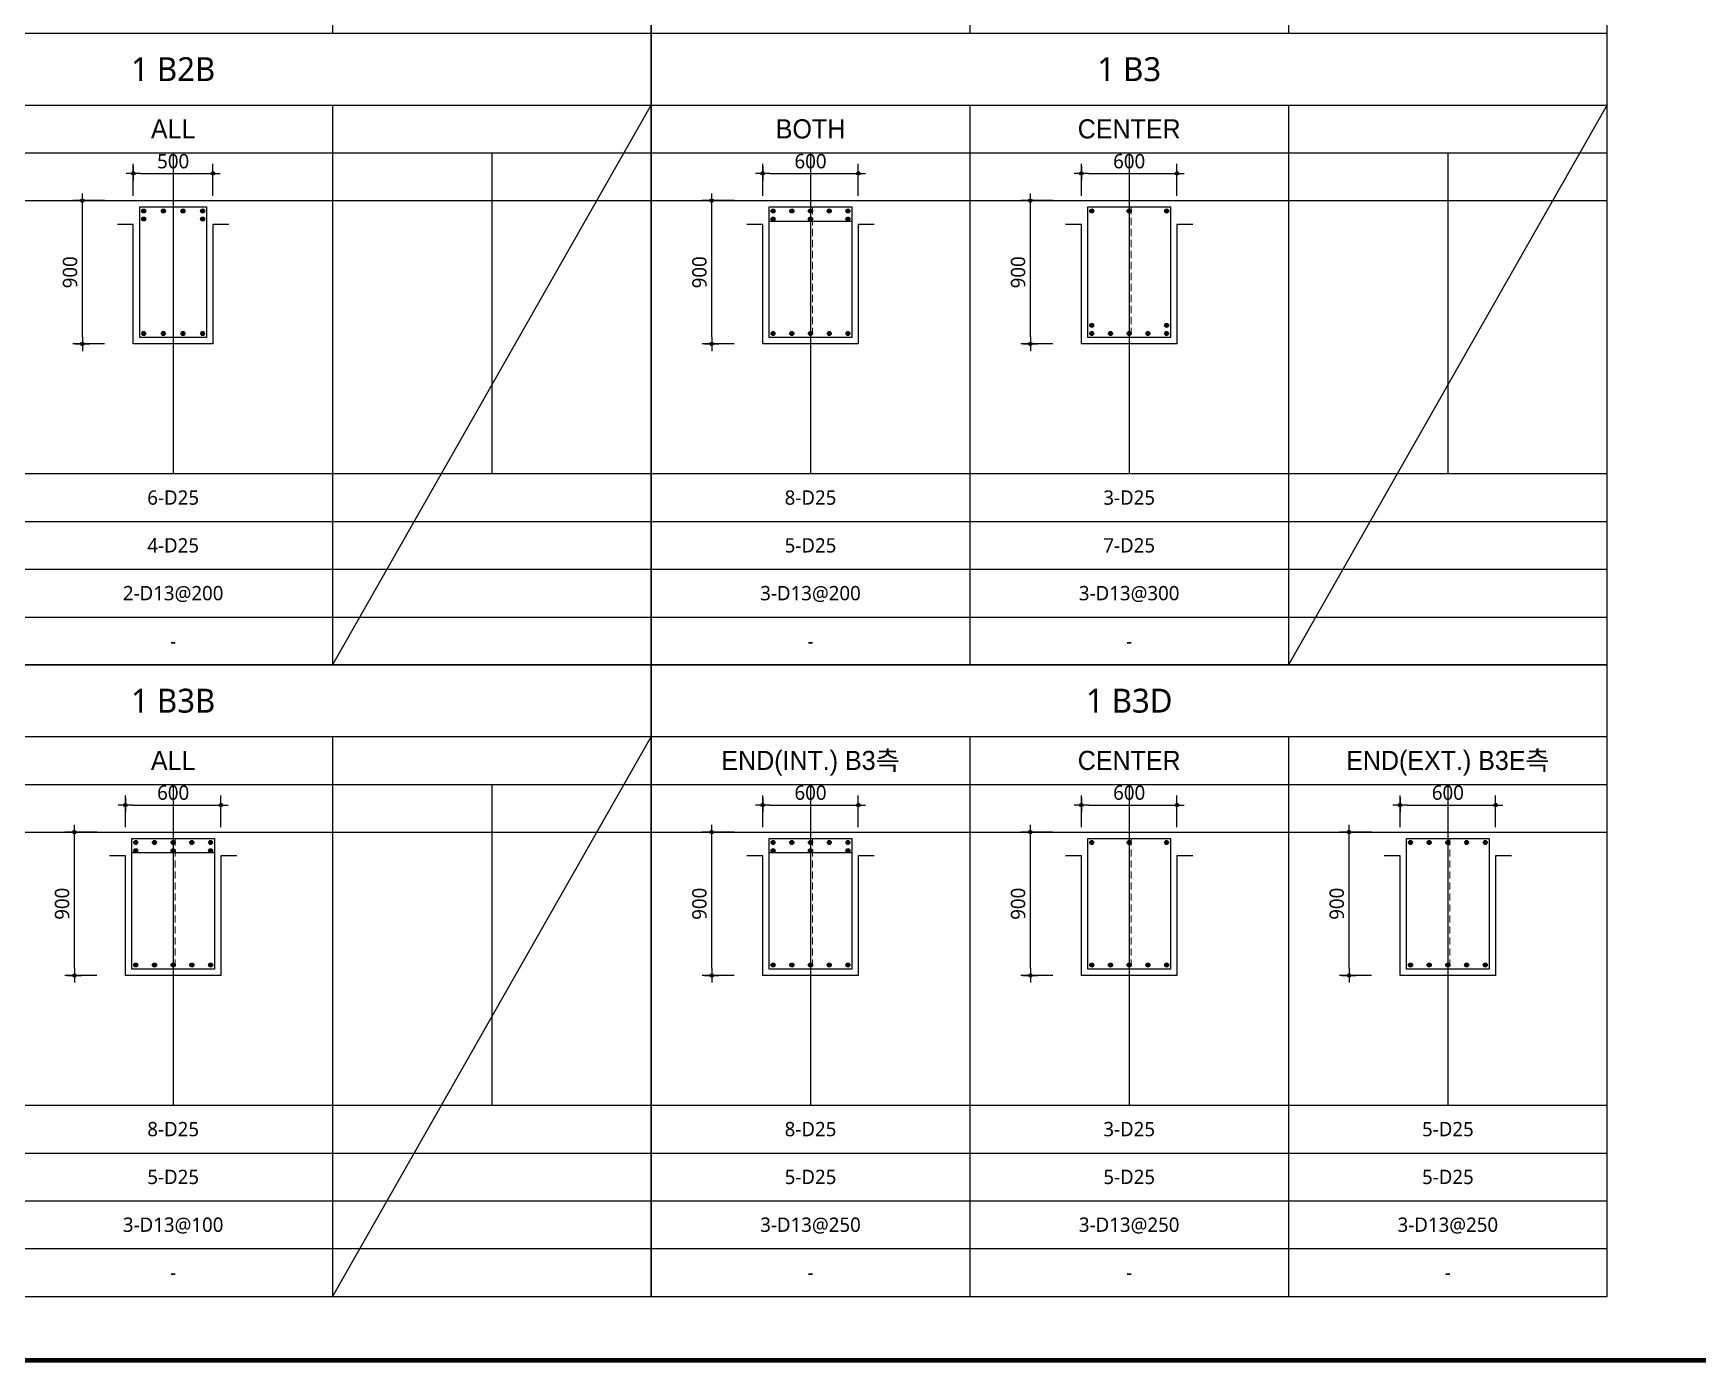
# Model space of a CAD drawing. Header units: millimetres. Extents: x 0 to 252030, y -124740 to 196020.
# Drawn here: x 37075 to 47521, y 107265 to 115610 of the extents above; entities that cross this region are included whole.
import ezdxf
from ezdxf.enums import TextEntityAlignment as Align

# ---------------------------------------------------------------- set-up
doc = ezdxf.new("R2010")
doc.units = ezdxf.units.MM
doc.header["$LTSCALE"] = 30
doc.linetypes.add('HID', pattern=[2.3, 1.5, -0.8])
doc.layers.get('DEFPOINTS').update_dxf_attribs({"color": 142})
for name, color, linetype in [('0-SEC1', 3, 'Continuous'), ('CON', 2, 'Continuous'), ('DIM', 7, 'Continuous'), ('ETC', 7, 'Continuous'), ('S-철근', 3, 'Continuous'), ('SHEET', 7, 'Continuous'), ('TXT', 3, 'Continuous'), ('XR-FORM_(도룡동)$0$Sheet', 7, 'Continuous')]:
    doc.layers.add(name, color=color, linetype=linetype)
doc.layers.add('TieBar', color=7, linetype='HID', lineweight=0)
doc.styles.get("Standard").update_dxf_attribs({"font": 'malgun.ttf'})
doc.styles.add('돋움', font='Dotum.ttf')
doc.styles.add('맑은 고딕', font='malgun.ttf')
doc.dimstyles.new('30NDIM', dxfattribs={"dimscale": 50, "dimtxt": 3, "dimasz": 1.5, "dimexe": 2, "dimexo": 6, "dimgap": 1, "dimtad": 1, "dimdec": 0, "dimrnd": 0.25, "dimzin": 0, "dimdsep": 46, "dimtxsty": 'Standard', "dimblk": 'Z_DOT', "dimcen": 5, "dimclrd": 256, "dimclre": 256, "dimclrt": 3, "dimadec": 0, "dimazin": 0, "dimtm": 1e-09, "dimtfac": 1, "dimtdec": 0, "dimtix": 1, "dimtmove": 2, "dimatfit": 1, "dimldrblk": 'Z_DOT', "dimfxl": 1, "dimtolj": 1, "dimtzin": 0, "dimarcsym": 0})

# ---------------------------------------------------------------- blocks, each defined once
blk = doc.blocks.new('XR-FORM_(도룡동)$0$S')
at = {"layer": 'XR-FORM_(도룡동)$0$Sheet', "const_width": 100}
blk.add_lwpolyline([(1850, 57950), (82250, 57950), (82250, 1200), (1850, 1200)], close=True, dxfattribs=at)
blk = doc.blocks.new('XR-FORM_(도룡동)', base_point=(101.33, -56114.51))
at = {"xscale": 0.005, "yscale": 0.005, "zscale": 0.005}
blk.add_blockref('XR-FORM_(도룡동)$0$S', (-0.25, 0), dxfattribs=at)
blk = doc.blocks.new('4등분')
at = {"layer": 'DEFPOINTS'}
for p, q in [((1000, 3214), (1000, 1200)), ((3000, 3214), (3000, 1200)), ((5000, 3214), (5000, 1200)), ((0, 2914), (6000, 2914))]:
    blk.add_line(p, q, dxfattribs=at)
at = {"layer": 'SHEET'}
blk.add_line((0, 3514), (6000, 3514), dxfattribs=at)
at = {"layer": 'SHEET', "color": 6}
for p, q in [((2000, 3514), (2000, 0)), ((4000, 3514), (4000, 0)), ((0, 3214), (6000, 3214)), ((0, 1200), (6000, 1200)), ((0, 900), (6000, 900)), ((0, 600), (6000, 600)), ((0, 300), (6000, 300))]:
    blk.add_line(p, q, dxfattribs=at)
at = {"layer": 'SHEET'}
blk.add_lwpolyline([(6000, 3964), (0, 3964), (0, 0), (6000, 0)], close=True, dxfattribs=at)
blk = doc.blocks.new('Z_DOT')
at = {"layer": 'DIM', "color": 0}
for p, q in [((-1, 0), (1, 0)), ((0, -1), (0, 1))]:
    blk.add_line(p, q, dxfattribs=at)
for radius in [0.25, 0.125]:
    blk.add_circle((0, 0), radius, dxfattribs=at)
blk = doc.blocks.new('*D469')
at = {"layer": 'DEFPOINTS', "color": 0, "transparency": 16777216}
for p in [(38203, 114731), (37703, 114410), (38203, 114410)]:
    blk.add_point(p, dxfattribs=at)
at = {"layer": 'DIM', "lineweight": -2, "transparency": 16777216}
for p, q in [((37703, 114590), (37703, 114791)), ((37748, 114731), (38158, 114731)), ((38203, 114590), (38203, 114791))]:
    blk.add_line(p, q, dxfattribs=at)
at = {"layer": 'DIM', "lineweight": -2, "transparency": 16777216, "xscale": 45, "yscale": 45, "zscale": 45, "rotation": 180}
blk.add_blockref('Z_DOT', (37703, 114731), dxfattribs=at)
at = {"layer": 'DIM', "lineweight": -2, "transparency": 16777216, "xscale": 45, "yscale": 45, "zscale": 45}
blk.add_blockref('Z_DOT', (38203, 114731), dxfattribs=at)
at = {"layer": 'DIM', "color": 3, "transparency": 16777216, "insert": (37953, 114807), "char_height": 90, "attachment_point": 5}
blk.add_mtext('\\A1;500', dxfattribs=at)
blk = doc.blocks.new('*D470')
at = {"layer": 'DEFPOINTS', "color": 0, "transparency": 16777216}
for p in [(37383, 114560), (37703, 114560), (37703, 113660)]:
    blk.add_point(p, dxfattribs=at)
at = {"layer": 'DIM', "lineweight": -2, "transparency": 16777216}
for p, q in [((37523, 114560), (37323, 114560)), ((37383, 113705), (37383, 114515)), ((37523, 113660), (37323, 113660))]:
    blk.add_line(p, q, dxfattribs=at)
at = {"layer": 'DIM', "lineweight": -2, "transparency": 16777216, "xscale": 45, "yscale": 45, "zscale": 45}
for p, rotation in [((37383, 114560), 90), ((37383, 113660), 270)]:
    blk.add_blockref('Z_DOT', p, dxfattribs=dict(at, rotation=rotation))
at = {"layer": 'DIM', "color": 3, "transparency": 16777216, "insert": (37306, 114110), "char_height": 90, "attachment_point": 5, "rotation": 90}
blk.add_mtext('\\A1;900', dxfattribs=at)
blk = doc.blocks.new('*D471')
at = {"layer": 'DEFPOINTS', "color": 0, "transparency": 16777216}
for p in [(42253, 114731), (41653, 114410), (42253, 114410)]:
    blk.add_point(p, dxfattribs=at)
at = {"layer": 'DIM', "lineweight": -2, "transparency": 16777216}
for p, q in [((41653, 114590), (41653, 114791)), ((41698, 114731), (42208, 114731)), ((42253, 114590), (42253, 114791))]:
    blk.add_line(p, q, dxfattribs=at)
at = {"layer": 'DIM', "lineweight": -2, "transparency": 16777216, "xscale": 45, "yscale": 45, "zscale": 45, "rotation": 180}
blk.add_blockref('Z_DOT', (41653, 114731), dxfattribs=at)
at = {"layer": 'DIM', "lineweight": -2, "transparency": 16777216, "xscale": 45, "yscale": 45, "zscale": 45}
blk.add_blockref('Z_DOT', (42253, 114731), dxfattribs=at)
at = {"layer": 'DIM', "color": 3, "transparency": 16777216, "insert": (41953, 114807), "char_height": 90, "attachment_point": 5}
blk.add_mtext('\\A1;600', dxfattribs=at)
blk = doc.blocks.new('*D472')
at = {"layer": 'DEFPOINTS', "color": 0, "transparency": 16777216}
for p in [(41333, 114560), (41653, 114560), (41653, 113660)]:
    blk.add_point(p, dxfattribs=at)
at = {"layer": 'DIM', "lineweight": -2, "transparency": 16777216}
for p, q in [((41473, 114560), (41273, 114560)), ((41333, 113705), (41333, 114515)), ((41473, 113660), (41273, 113660))]:
    blk.add_line(p, q, dxfattribs=at)
at = {"layer": 'DIM', "lineweight": -2, "transparency": 16777216, "xscale": 45, "yscale": 45, "zscale": 45}
for p, rotation in [((41333, 114560), 90), ((41333, 113660), 270)]:
    blk.add_blockref('Z_DOT', p, dxfattribs=dict(at, rotation=rotation))
at = {"layer": 'DIM', "color": 3, "transparency": 16777216, "insert": (41256, 114110), "char_height": 90, "attachment_point": 5, "rotation": 90}
blk.add_mtext('\\A1;900', dxfattribs=at)
blk = doc.blocks.new('*D473')
at = {"layer": 'DEFPOINTS', "color": 0, "transparency": 16777216}
for p in [(44253, 114731), (43653, 114410), (44253, 114410)]:
    blk.add_point(p, dxfattribs=at)
at = {"layer": 'DIM', "lineweight": -2, "transparency": 16777216}
for p, q in [((43653, 114590), (43653, 114791)), ((43698, 114731), (44208, 114731)), ((44253, 114590), (44253, 114791))]:
    blk.add_line(p, q, dxfattribs=at)
at = {"layer": 'DIM', "lineweight": -2, "transparency": 16777216, "xscale": 45, "yscale": 45, "zscale": 45, "rotation": 180}
blk.add_blockref('Z_DOT', (43653, 114731), dxfattribs=at)
at = {"layer": 'DIM', "lineweight": -2, "transparency": 16777216, "xscale": 45, "yscale": 45, "zscale": 45}
blk.add_blockref('Z_DOT', (44253, 114731), dxfattribs=at)
at = {"layer": 'DIM', "color": 3, "transparency": 16777216, "insert": (43953, 114807), "char_height": 90, "attachment_point": 5}
blk.add_mtext('\\A1;600', dxfattribs=at)
blk = doc.blocks.new('*D474')
at = {"layer": 'DEFPOINTS', "color": 0, "transparency": 16777216}
for p in [(43333, 114560), (43653, 114560), (43653, 113660)]:
    blk.add_point(p, dxfattribs=at)
at = {"layer": 'DIM', "lineweight": -2, "transparency": 16777216}
for p, q in [((43473, 114560), (43273, 114560)), ((43333, 113705), (43333, 114515)), ((43473, 113660), (43273, 113660))]:
    blk.add_line(p, q, dxfattribs=at)
at = {"layer": 'DIM', "lineweight": -2, "transparency": 16777216, "xscale": 45, "yscale": 45, "zscale": 45}
for p, rotation in [((43333, 114560), 90), ((43333, 113660), 270)]:
    blk.add_blockref('Z_DOT', p, dxfattribs=dict(at, rotation=rotation))
at = {"layer": 'DIM', "color": 3, "transparency": 16777216, "insert": (43256, 114110), "char_height": 90, "attachment_point": 5, "rotation": 90}
blk.add_mtext('\\A1;900', dxfattribs=at)
blk = doc.blocks.new('*D481')
at = {"layer": 'DEFPOINTS', "color": 0, "transparency": 16777216}
for p in [(38253, 110766), (37653, 110446), (38253, 110446)]:
    blk.add_point(p, dxfattribs=at)
at = {"layer": 'DIM', "lineweight": -2, "transparency": 16777216}
for p, q in [((37653, 110626), (37653, 110826)), ((37698, 110766), (38208, 110766)), ((38253, 110626), (38253, 110826))]:
    blk.add_line(p, q, dxfattribs=at)
at = {"layer": 'DIM', "lineweight": -2, "transparency": 16777216, "xscale": 45, "yscale": 45, "zscale": 45, "rotation": 180}
blk.add_blockref('Z_DOT', (37653, 110766), dxfattribs=at)
at = {"layer": 'DIM', "lineweight": -2, "transparency": 16777216, "xscale": 45, "yscale": 45, "zscale": 45}
blk.add_blockref('Z_DOT', (38253, 110766), dxfattribs=at)
at = {"layer": 'DIM', "color": 3, "transparency": 16777216, "insert": (37953, 110843), "char_height": 90, "attachment_point": 5}
blk.add_mtext('\\A1;600', dxfattribs=at)
blk = doc.blocks.new('*D482')
at = {"layer": 'DEFPOINTS', "color": 0, "transparency": 16777216}
for p in [(37333, 110596), (37653, 110596), (37653, 109696)]:
    blk.add_point(p, dxfattribs=at)
at = {"layer": 'DIM', "lineweight": -2, "transparency": 16777216}
for p, q in [((37473, 110596), (37273, 110596)), ((37333, 109741), (37333, 110551)), ((37473, 109696), (37273, 109696))]:
    blk.add_line(p, q, dxfattribs=at)
at = {"layer": 'DIM', "lineweight": -2, "transparency": 16777216, "xscale": 45, "yscale": 45, "zscale": 45}
for p, rotation in [((37333, 110596), 90), ((37333, 109696), 270)]:
    blk.add_blockref('Z_DOT', p, dxfattribs=dict(at, rotation=rotation))
at = {"layer": 'DIM', "color": 3, "transparency": 16777216, "insert": (37256, 110146), "char_height": 90, "attachment_point": 5, "rotation": 90}
blk.add_mtext('\\A1;900', dxfattribs=at)
blk = doc.blocks.new('*D483')
at = {"layer": 'DEFPOINTS', "color": 0, "transparency": 16777216}
for p in [(42253, 110766), (41653, 110446), (42253, 110446)]:
    blk.add_point(p, dxfattribs=at)
at = {"layer": 'DIM', "lineweight": -2, "transparency": 16777216}
for p, q in [((41653, 110626), (41653, 110826)), ((41698, 110766), (42208, 110766)), ((42253, 110626), (42253, 110826))]:
    blk.add_line(p, q, dxfattribs=at)
at = {"layer": 'DIM', "lineweight": -2, "transparency": 16777216, "xscale": 45, "yscale": 45, "zscale": 45, "rotation": 180}
blk.add_blockref('Z_DOT', (41653, 110766), dxfattribs=at)
at = {"layer": 'DIM', "lineweight": -2, "transparency": 16777216, "xscale": 45, "yscale": 45, "zscale": 45}
blk.add_blockref('Z_DOT', (42253, 110766), dxfattribs=at)
at = {"layer": 'DIM', "color": 3, "transparency": 16777216, "insert": (41953, 110843), "char_height": 90, "attachment_point": 5}
blk.add_mtext('\\A1;600', dxfattribs=at)
blk = doc.blocks.new('*D484')
at = {"layer": 'DEFPOINTS', "color": 0, "transparency": 16777216}
for p in [(41333, 110596), (41653, 110596), (41653, 109696)]:
    blk.add_point(p, dxfattribs=at)
at = {"layer": 'DIM', "lineweight": -2, "transparency": 16777216}
for p, q in [((41473, 110596), (41273, 110596)), ((41333, 109741), (41333, 110551)), ((41473, 109696), (41273, 109696))]:
    blk.add_line(p, q, dxfattribs=at)
at = {"layer": 'DIM', "lineweight": -2, "transparency": 16777216, "xscale": 45, "yscale": 45, "zscale": 45}
for p, rotation in [((41333, 110596), 90), ((41333, 109696), 270)]:
    blk.add_blockref('Z_DOT', p, dxfattribs=dict(at, rotation=rotation))
at = {"layer": 'DIM', "color": 3, "transparency": 16777216, "insert": (41256, 110146), "char_height": 90, "attachment_point": 5, "rotation": 90}
blk.add_mtext('\\A1;900', dxfattribs=at)
blk = doc.blocks.new('*D485')
at = {"layer": 'DEFPOINTS', "color": 0, "transparency": 16777216}
for p in [(44253, 110766), (43653, 110446), (44253, 110446)]:
    blk.add_point(p, dxfattribs=at)
at = {"layer": 'DIM', "lineweight": -2, "transparency": 16777216}
for p, q in [((43653, 110626), (43653, 110826)), ((43698, 110766), (44208, 110766)), ((44253, 110626), (44253, 110826))]:
    blk.add_line(p, q, dxfattribs=at)
at = {"layer": 'DIM', "lineweight": -2, "transparency": 16777216, "xscale": 45, "yscale": 45, "zscale": 45, "rotation": 180}
blk.add_blockref('Z_DOT', (43653, 110766), dxfattribs=at)
at = {"layer": 'DIM', "lineweight": -2, "transparency": 16777216, "xscale": 45, "yscale": 45, "zscale": 45}
blk.add_blockref('Z_DOT', (44253, 110766), dxfattribs=at)
at = {"layer": 'DIM', "color": 3, "transparency": 16777216, "insert": (43953, 110843), "char_height": 90, "attachment_point": 5}
blk.add_mtext('\\A1;600', dxfattribs=at)
blk = doc.blocks.new('*D486')
at = {"layer": 'DEFPOINTS', "color": 0, "transparency": 16777216}
for p in [(43333, 110596), (43653, 110596), (43653, 109696)]:
    blk.add_point(p, dxfattribs=at)
at = {"layer": 'DIM', "lineweight": -2, "transparency": 16777216}
for p, q in [((43473, 110596), (43273, 110596)), ((43333, 109741), (43333, 110551)), ((43473, 109696), (43273, 109696))]:
    blk.add_line(p, q, dxfattribs=at)
at = {"layer": 'DIM', "lineweight": -2, "transparency": 16777216, "xscale": 45, "yscale": 45, "zscale": 45}
for p, rotation in [((43333, 110596), 90), ((43333, 109696), 270)]:
    blk.add_blockref('Z_DOT', p, dxfattribs=dict(at, rotation=rotation))
at = {"layer": 'DIM', "color": 3, "transparency": 16777216, "insert": (43256, 110146), "char_height": 90, "attachment_point": 5, "rotation": 90}
blk.add_mtext('\\A1;900', dxfattribs=at)
blk = doc.blocks.new('*D487')
at = {"layer": 'DEFPOINTS', "color": 0, "transparency": 16777216}
for p in [(46253, 110766), (45653, 110446), (46253, 110446)]:
    blk.add_point(p, dxfattribs=at)
at = {"layer": 'DIM', "lineweight": -2, "transparency": 16777216}
for p, q in [((45653, 110626), (45653, 110826)), ((45698, 110766), (46208, 110766)), ((46253, 110626), (46253, 110826))]:
    blk.add_line(p, q, dxfattribs=at)
at = {"layer": 'DIM', "lineweight": -2, "transparency": 16777216, "xscale": 45, "yscale": 45, "zscale": 45, "rotation": 180}
blk.add_blockref('Z_DOT', (45653, 110766), dxfattribs=at)
at = {"layer": 'DIM', "lineweight": -2, "transparency": 16777216, "xscale": 45, "yscale": 45, "zscale": 45}
blk.add_blockref('Z_DOT', (46253, 110766), dxfattribs=at)
at = {"layer": 'DIM', "color": 3, "transparency": 16777216, "insert": (45953, 110843), "char_height": 90, "attachment_point": 5}
blk.add_mtext('\\A1;600', dxfattribs=at)
blk = doc.blocks.new('*D488')
at = {"layer": 'DEFPOINTS', "color": 0, "transparency": 16777216}
for p in [(45333, 110596), (45653, 110596), (45653, 109696)]:
    blk.add_point(p, dxfattribs=at)
at = {"layer": 'DIM', "lineweight": -2, "transparency": 16777216}
for p, q in [((45473, 110596), (45273, 110596)), ((45333, 109741), (45333, 110551)), ((45473, 109696), (45273, 109696))]:
    blk.add_line(p, q, dxfattribs=at)
at = {"layer": 'DIM', "lineweight": -2, "transparency": 16777216, "xscale": 45, "yscale": 45, "zscale": 45}
for p, rotation in [((45333, 110596), 90), ((45333, 109696), 270)]:
    blk.add_blockref('Z_DOT', p, dxfattribs=dict(at, rotation=rotation))
at = {"layer": 'DIM', "color": 3, "transparency": 16777216, "insert": (45256, 110146), "char_height": 90, "attachment_point": 5, "rotation": 90}
blk.add_mtext('\\A1;900', dxfattribs=at)

msp = doc.modelspace()

# ---------------------------------------------------------------- hatches: boundary and pattern name
at = {"layer": 'S-철근'}
h = msp.add_hatch(color=256, dxfattribs=at)
edge = h.paths.add_edge_path()
edge.add_arc((37768.40013, 114495.09992), 12.7, 0, 180)
edge.add_arc((37768.40013, 114495.09992), 12.7, 180, 360)
h = msp.add_hatch(color=256, dxfattribs=at)
edge = h.paths.add_edge_path()
edge.add_arc((37891.4668, 114495.09992), 12.7, 0, 180)
edge.add_arc((37891.4668, 114495.09992), 12.7, 180, 360)
h = msp.add_hatch(color=256, dxfattribs=at)
edge = h.paths.add_edge_path()
edge.add_arc((38014.53347, 114495.09992), 12.7, 0, 180)
edge.add_arc((38014.53347, 114495.09992), 12.7, 180, 360)
h = msp.add_hatch(color=256, dxfattribs=at)
edge = h.paths.add_edge_path()
edge.add_arc((38137.60013, 114495.09992), 12.7, 0, 180)
edge.add_arc((38137.60013, 114495.09992), 12.7, 180, 360)
h = msp.add_hatch(color=256, dxfattribs=at)
edge = h.paths.add_edge_path()
edge.add_arc((41718.40013, 114495.09992), 12.7, 0, 180)
edge.add_arc((41718.40013, 114495.09992), 12.7, 180, 360)
h = msp.add_hatch(color=256, dxfattribs=at)
edge = h.paths.add_edge_path()
edge.add_arc((41835.70013, 114495.09992), 12.7, 0, 180)
edge.add_arc((41835.70013, 114495.09992), 12.7, 180, 360)
h = msp.add_hatch(color=256, dxfattribs=at)
edge = h.paths.add_edge_path()
edge.add_arc((41953.00013, 114495.09992), 12.7, 0, 180)
edge.add_arc((41953.00013, 114495.09992), 12.7, 180, 360)
h = msp.add_hatch(color=256, dxfattribs=at)
edge = h.paths.add_edge_path()
edge.add_arc((42070.30013, 114495.09992), 12.7, 0, 180)
edge.add_arc((42070.30013, 114495.09992), 12.7, 180, 360)
h = msp.add_hatch(color=256, dxfattribs=at)
edge = h.paths.add_edge_path()
edge.add_arc((42187.60013, 114495.09992), 12.7, 0, 180)
edge.add_arc((42187.60013, 114495.09992), 12.7, 180, 360)
h = msp.add_hatch(color=256, dxfattribs=at)
edge = h.paths.add_edge_path()
edge.add_arc((43718.40013, 114495.09992), 12.7, 0, 180)
edge.add_arc((43718.40013, 114495.09992), 12.7, 180, 360)
h = msp.add_hatch(color=256, dxfattribs=at)
edge = h.paths.add_edge_path()
edge.add_arc((43953.00013, 114495.09992), 12.7, 0, 180)
edge.add_arc((43953.00013, 114495.09992), 12.7, 180, 360)
h = msp.add_hatch(color=256, dxfattribs=at)
edge = h.paths.add_edge_path()
edge.add_arc((44187.60013, 114495.09992), 12.7, 0, 180)
edge.add_arc((44187.60013, 114495.09992), 12.7, 180, 360)
h = msp.add_hatch(color=256, dxfattribs=at)
edge = h.paths.add_edge_path()
edge.add_arc((37768.40013, 114444.29992), 12.7, 0, 180)
edge.add_arc((37768.40013, 114444.29992), 12.7, 180, 360)
h = msp.add_hatch(color=256, dxfattribs=at)
edge = h.paths.add_edge_path()
edge.add_arc((38137.60013, 114444.29992), 12.7, 0, 180)
edge.add_arc((38137.60013, 114444.29992), 12.7, 180, 360)
h = msp.add_hatch(color=256, dxfattribs=at)
edge = h.paths.add_edge_path()
edge.add_arc((41718.40013, 114444.29992), 12.7, 0, 180)
edge.add_arc((41718.40013, 114444.29992), 12.7, 180, 360)
h = msp.add_hatch(color=256, dxfattribs=at)
edge = h.paths.add_edge_path()
edge.add_arc((41953.00013, 114444.29992), 12.7, 0, 180)
edge.add_arc((41953.00013, 114444.29992), 12.7, 180, 360)
h = msp.add_hatch(color=256, dxfattribs=at)
edge = h.paths.add_edge_path()
edge.add_arc((42187.60013, 114444.29992), 12.7, 0, 180)
edge.add_arc((42187.60013, 114444.29992), 12.7, 180, 360)
h = msp.add_hatch(color=256, dxfattribs=at)
edge = h.paths.add_edge_path()
edge.add_arc((43718.40013, 113776.69992), 12.7, 0, 180)
edge.add_arc((43718.40013, 113776.69992), 12.7, 180, 360)
h = msp.add_hatch(color=256, dxfattribs=at)
edge = h.paths.add_edge_path()
edge.add_arc((44187.60013, 113776.69992), 12.7, 0, 180)
edge.add_arc((44187.60013, 113776.69992), 12.7, 180, 360)
h = msp.add_hatch(color=256, dxfattribs=at)
edge = h.paths.add_edge_path()
edge.add_arc((37768.40013, 113725.89992), 12.7, 0, 180)
edge.add_arc((37768.40013, 113725.89992), 12.7, 180, 360)
h = msp.add_hatch(color=256, dxfattribs=at)
edge = h.paths.add_edge_path()
edge.add_arc((37891.4668, 113725.89992), 12.7, 0, 180)
edge.add_arc((37891.4668, 113725.89992), 12.7, 180, 360)
h = msp.add_hatch(color=256, dxfattribs=at)
edge = h.paths.add_edge_path()
edge.add_arc((38014.53347, 113725.89992), 12.7, 0, 180)
edge.add_arc((38014.53347, 113725.89992), 12.7, 180, 360)
h = msp.add_hatch(color=256, dxfattribs=at)
edge = h.paths.add_edge_path()
edge.add_arc((38137.60013, 113725.89992), 12.7, 0, 180)
edge.add_arc((38137.60013, 113725.89992), 12.7, 180, 360)
h = msp.add_hatch(color=256, dxfattribs=at)
edge = h.paths.add_edge_path()
edge.add_arc((41718.40013, 113725.89992), 12.7, 0, 180)
edge.add_arc((41718.40013, 113725.89992), 12.7, 180, 360)
h = msp.add_hatch(color=256, dxfattribs=at)
edge = h.paths.add_edge_path()
edge.add_arc((41835.70013, 113725.89992), 12.7, 0, 180)
edge.add_arc((41835.70013, 113725.89992), 12.7, 180, 360)
h = msp.add_hatch(color=256, dxfattribs=at)
edge = h.paths.add_edge_path()
edge.add_arc((41953.00013, 113725.89992), 12.7, 0, 180)
edge.add_arc((41953.00013, 113725.89992), 12.7, 180, 360)
h = msp.add_hatch(color=256, dxfattribs=at)
edge = h.paths.add_edge_path()
edge.add_arc((42070.30013, 113725.89992), 12.7, 0, 180)
edge.add_arc((42070.30013, 113725.89992), 12.7, 180, 360)
h = msp.add_hatch(color=256, dxfattribs=at)
edge = h.paths.add_edge_path()
edge.add_arc((42187.60013, 113725.89992), 12.7, 0, 180)
edge.add_arc((42187.60013, 113725.89992), 12.7, 180, 360)
h = msp.add_hatch(color=256, dxfattribs=at)
edge = h.paths.add_edge_path()
edge.add_arc((43718.40013, 113725.89992), 12.7, 0, 180)
edge.add_arc((43718.40013, 113725.89992), 12.7, 180, 360)
h = msp.add_hatch(color=256, dxfattribs=at)
edge = h.paths.add_edge_path()
edge.add_arc((43835.70013, 113725.89992), 12.7, 0, 180)
edge.add_arc((43835.70013, 113725.89992), 12.7, 180, 360)
h = msp.add_hatch(color=256, dxfattribs=at)
edge = h.paths.add_edge_path()
edge.add_arc((43953.00013, 113725.89992), 12.7, 0, 180)
edge.add_arc((43953.00013, 113725.89992), 12.7, 180, 360)
h = msp.add_hatch(color=256, dxfattribs=at)
edge = h.paths.add_edge_path()
edge.add_arc((44070.30013, 113725.89992), 12.7, 0, 180)
edge.add_arc((44070.30013, 113725.89992), 12.7, 180, 360)
h = msp.add_hatch(color=256, dxfattribs=at)
edge = h.paths.add_edge_path()
edge.add_arc((44187.60013, 113725.89992), 12.7, 0, 180)
edge.add_arc((44187.60013, 113725.89992), 12.7, 180, 360)
h = msp.add_hatch(color=256, dxfattribs=at)
edge = h.paths.add_edge_path()
edge.add_arc((37718.40013, 110530.59992), 12.7, 0, 180)
edge.add_arc((37718.40013, 110530.59992), 12.7, 180, 360)
h = msp.add_hatch(color=256, dxfattribs=at)
edge = h.paths.add_edge_path()
edge.add_arc((37835.70013, 110530.59992), 12.7, 0, 180)
edge.add_arc((37835.70013, 110530.59992), 12.7, 180, 360)
h = msp.add_hatch(color=256, dxfattribs=at)
edge = h.paths.add_edge_path()
edge.add_arc((37953.00013, 110530.59992), 12.7, 0, 180)
edge.add_arc((37953.00013, 110530.59992), 12.7, 180, 360)
h = msp.add_hatch(color=256, dxfattribs=at)
edge = h.paths.add_edge_path()
edge.add_arc((38070.30013, 110530.59992), 12.7, 0, 180)
edge.add_arc((38070.30013, 110530.59992), 12.7, 180, 360)
h = msp.add_hatch(color=256, dxfattribs=at)
edge = h.paths.add_edge_path()
edge.add_arc((38187.60013, 110530.59992), 12.7, 0, 180)
edge.add_arc((38187.60013, 110530.59992), 12.7, 180, 360)
h = msp.add_hatch(color=256, dxfattribs=at)
edge = h.paths.add_edge_path()
edge.add_arc((41718.40013, 110530.59992), 12.7, 0, 180)
edge.add_arc((41718.40013, 110530.59992), 12.7, 180, 360)
h = msp.add_hatch(color=256, dxfattribs=at)
edge = h.paths.add_edge_path()
edge.add_arc((41835.70013, 110530.59992), 12.7, 0, 180)
edge.add_arc((41835.70013, 110530.59992), 12.7, 180, 360)
h = msp.add_hatch(color=256, dxfattribs=at)
edge = h.paths.add_edge_path()
edge.add_arc((41953.00013, 110530.59992), 12.7, 0, 180)
edge.add_arc((41953.00013, 110530.59992), 12.7, 180, 360)
h = msp.add_hatch(color=256, dxfattribs=at)
edge = h.paths.add_edge_path()
edge.add_arc((42070.30013, 110530.59992), 12.7, 0, 180)
edge.add_arc((42070.30013, 110530.59992), 12.7, 180, 360)
h = msp.add_hatch(color=256, dxfattribs=at)
edge = h.paths.add_edge_path()
edge.add_arc((42187.60013, 110530.59992), 12.7, 0, 180)
edge.add_arc((42187.60013, 110530.59992), 12.7, 180, 360)
h = msp.add_hatch(color=256, dxfattribs=at)
edge = h.paths.add_edge_path()
edge.add_arc((43718.40013, 110530.59992), 12.7, 0, 180)
edge.add_arc((43718.40013, 110530.59992), 12.7, 180, 360)
h = msp.add_hatch(color=256, dxfattribs=at)
edge = h.paths.add_edge_path()
edge.add_arc((43953.00013, 110530.59992), 12.7, 0, 180)
edge.add_arc((43953.00013, 110530.59992), 12.7, 180, 360)
h = msp.add_hatch(color=256, dxfattribs=at)
edge = h.paths.add_edge_path()
edge.add_arc((44187.60013, 110530.59992), 12.7, 0, 180)
edge.add_arc((44187.60013, 110530.59992), 12.7, 180, 360)
h = msp.add_hatch(color=256, dxfattribs=at)
edge = h.paths.add_edge_path()
edge.add_arc((45718.40013, 110530.59992), 12.7, 0, 180)
edge.add_arc((45718.40013, 110530.59992), 12.7, 180, 360)
h = msp.add_hatch(color=256, dxfattribs=at)
edge = h.paths.add_edge_path()
edge.add_arc((45835.70013, 110530.59992), 12.7, 0, 180)
edge.add_arc((45835.70013, 110530.59992), 12.7, 180, 360)
h = msp.add_hatch(color=256, dxfattribs=at)
edge = h.paths.add_edge_path()
edge.add_arc((45953.00013, 110530.59992), 12.7, 0, 180)
edge.add_arc((45953.00013, 110530.59992), 12.7, 180, 360)
h = msp.add_hatch(color=256, dxfattribs=at)
edge = h.paths.add_edge_path()
edge.add_arc((46070.30013, 110530.59992), 12.7, 0, 180)
edge.add_arc((46070.30013, 110530.59992), 12.7, 180, 360)
h = msp.add_hatch(color=256, dxfattribs=at)
edge = h.paths.add_edge_path()
edge.add_arc((46187.60013, 110530.59992), 12.7, 0, 180)
edge.add_arc((46187.60013, 110530.59992), 12.7, 180, 360)
h = msp.add_hatch(color=256, dxfattribs=at)
edge = h.paths.add_edge_path()
edge.add_arc((37718.40013, 110479.79992), 12.7, 0, 180)
edge.add_arc((37718.40013, 110479.79992), 12.7, 180, 360)
h = msp.add_hatch(color=256, dxfattribs=at)
edge = h.paths.add_edge_path()
edge.add_arc((37953.00013, 110479.79992), 12.7, 0, 180)
edge.add_arc((37953.00013, 110479.79992), 12.7, 180, 360)
h = msp.add_hatch(color=256, dxfattribs=at)
edge = h.paths.add_edge_path()
edge.add_arc((38187.60013, 110479.79992), 12.7, 0, 180)
edge.add_arc((38187.60013, 110479.79992), 12.7, 180, 360)
h = msp.add_hatch(color=256, dxfattribs=at)
edge = h.paths.add_edge_path()
edge.add_arc((41718.40013, 110479.79992), 12.7, 0, 180)
edge.add_arc((41718.40013, 110479.79992), 12.7, 180, 360)
h = msp.add_hatch(color=256, dxfattribs=at)
edge = h.paths.add_edge_path()
edge.add_arc((41953.00013, 110479.79992), 12.7, 0, 180)
edge.add_arc((41953.00013, 110479.79992), 12.7, 180, 360)
h = msp.add_hatch(color=256, dxfattribs=at)
edge = h.paths.add_edge_path()
edge.add_arc((42187.60013, 110479.79992), 12.7, 0, 180)
edge.add_arc((42187.60013, 110479.79992), 12.7, 180, 360)
h = msp.add_hatch(color=256, dxfattribs=at)
edge = h.paths.add_edge_path()
edge.add_arc((37718.40013, 109761.39992), 12.7, 0, 180)
edge.add_arc((37718.40013, 109761.39992), 12.7, 180, 360)
h = msp.add_hatch(color=256, dxfattribs=at)
edge = h.paths.add_edge_path()
edge.add_arc((37835.70013, 109761.39992), 12.7, 0, 180)
edge.add_arc((37835.70013, 109761.39992), 12.7, 180, 360)
h = msp.add_hatch(color=256, dxfattribs=at)
edge = h.paths.add_edge_path()
edge.add_arc((37953.00013, 109761.39992), 12.7, 0, 180)
edge.add_arc((37953.00013, 109761.39992), 12.7, 180, 360)
h = msp.add_hatch(color=256, dxfattribs=at)
edge = h.paths.add_edge_path()
edge.add_arc((38070.30013, 109761.39992), 12.7, 0, 180)
edge.add_arc((38070.30013, 109761.39992), 12.7, 180, 360)
h = msp.add_hatch(color=256, dxfattribs=at)
edge = h.paths.add_edge_path()
edge.add_arc((38187.60013, 109761.39992), 12.7, 0, 180)
edge.add_arc((38187.60013, 109761.39992), 12.7, 180, 360)
h = msp.add_hatch(color=256, dxfattribs=at)
edge = h.paths.add_edge_path()
edge.add_arc((41718.40013, 109761.39992), 12.7, 0, 180)
edge.add_arc((41718.40013, 109761.39992), 12.7, 180, 360)
h = msp.add_hatch(color=256, dxfattribs=at)
edge = h.paths.add_edge_path()
edge.add_arc((41835.70013, 109761.39992), 12.7, 0, 180)
edge.add_arc((41835.70013, 109761.39992), 12.7, 180, 360)
h = msp.add_hatch(color=256, dxfattribs=at)
edge = h.paths.add_edge_path()
edge.add_arc((41953.00013, 109761.39992), 12.7, 0, 180)
edge.add_arc((41953.00013, 109761.39992), 12.7, 180, 360)
h = msp.add_hatch(color=256, dxfattribs=at)
edge = h.paths.add_edge_path()
edge.add_arc((42070.30013, 109761.39992), 12.7, 0, 180)
edge.add_arc((42070.30013, 109761.39992), 12.7, 180, 360)
h = msp.add_hatch(color=256, dxfattribs=at)
edge = h.paths.add_edge_path()
edge.add_arc((42187.60013, 109761.39992), 12.7, 0, 180)
edge.add_arc((42187.60013, 109761.39992), 12.7, 180, 360)
h = msp.add_hatch(color=256, dxfattribs=at)
edge = h.paths.add_edge_path()
edge.add_arc((43718.40013, 109761.39992), 12.7, 0, 180)
edge.add_arc((43718.40013, 109761.39992), 12.7, 180, 360)
h = msp.add_hatch(color=256, dxfattribs=at)
edge = h.paths.add_edge_path()
edge.add_arc((43835.70013, 109761.39992), 12.7, 0, 180)
edge.add_arc((43835.70013, 109761.39992), 12.7, 180, 360)
h = msp.add_hatch(color=256, dxfattribs=at)
edge = h.paths.add_edge_path()
edge.add_arc((43953.00013, 109761.39992), 12.7, 0, 180)
edge.add_arc((43953.00013, 109761.39992), 12.7, 180, 360)
h = msp.add_hatch(color=256, dxfattribs=at)
edge = h.paths.add_edge_path()
edge.add_arc((44070.30013, 109761.39992), 12.7, 0, 180)
edge.add_arc((44070.30013, 109761.39992), 12.7, 180, 360)
h = msp.add_hatch(color=256, dxfattribs=at)
edge = h.paths.add_edge_path()
edge.add_arc((44187.60013, 109761.39992), 12.7, 0, 180)
edge.add_arc((44187.60013, 109761.39992), 12.7, 180, 360)
h = msp.add_hatch(color=256, dxfattribs=at)
edge = h.paths.add_edge_path()
edge.add_arc((45718.40013, 109761.39992), 12.7, 0, 180)
edge.add_arc((45718.40013, 109761.39992), 12.7, 180, 360)
h = msp.add_hatch(color=256, dxfattribs=at)
edge = h.paths.add_edge_path()
edge.add_arc((45835.70013, 109761.39992), 12.7, 0, 180)
edge.add_arc((45835.70013, 109761.39992), 12.7, 180, 360)
h = msp.add_hatch(color=256, dxfattribs=at)
edge = h.paths.add_edge_path()
edge.add_arc((45953.00013, 109761.39992), 12.7, 0, 180)
edge.add_arc((45953.00013, 109761.39992), 12.7, 180, 360)
h = msp.add_hatch(color=256, dxfattribs=at)
edge = h.paths.add_edge_path()
edge.add_arc((46070.30013, 109761.39992), 12.7, 0, 180)
edge.add_arc((46070.30013, 109761.39992), 12.7, 180, 360)
h = msp.add_hatch(color=256, dxfattribs=at)
edge = h.paths.add_edge_path()
edge.add_arc((46187.60013, 109761.39992), 12.7, 0, 180)
edge.add_arc((46187.60013, 109761.39992), 12.7, 180, 360)

# ---------------------------------------------------------------- linework, layer by layer
at = {"layer": 'CON', "color": 8}
for p, q in [((37603.00013, 114560.49992), (38303.00013, 114560.49992)), ((41553.00013, 114560.49992), (42353.00013, 114560.49992)), ((43553.00013, 114560.49992), (44353.00013, 114560.49992)), ((37553.00013, 110595.99992), (38353.00013, 110595.99992)), ((41553.00013, 110595.99992), (42353.00013, 110595.99992)), ((43553.00013, 110595.99992), (44353.00013, 110595.99992)), ((45553.00013, 110595.99992), (46353.00013, 110595.99992))]:
    msp.add_line(p, q, dxfattribs=at)
for points in [[(38303.00013, 114410.49992), (38203.00013, 114410.49992), (38203.00013, 113660.49992), (37703.00013, 113660.49992), (37703.00013, 114410.49992), (37603.00013, 114410.49992)], [(42353.00013, 114410.49992), (42253.00013, 114410.49992), (42253.00013, 113660.49992), (41653.00013, 113660.49992), (41653.00013, 114410.49992), (41553.00013, 114410.49992)], [(44353.00013, 114410.49992), (44253.00013, 114410.49992), (44253.00013, 113660.49992), (43653.00013, 113660.49992), (43653.00013, 114410.49992), (43553.00013, 114410.49992)], [(38353.00013, 110445.99992), (38253.00013, 110445.99992), (38253.00013, 109695.99992), (37653.00013, 109695.99992), (37653.00013, 110445.99992), (37553.00013, 110445.99992)], [(42353.00013, 110445.99992), (42253.00013, 110445.99992), (42253.00013, 109695.99992), (41653.00013, 109695.99992), (41653.00013, 110445.99992), (41553.00013, 110445.99992)], [(44353.00013, 110445.99992), (44253.00013, 110445.99992), (44253.00013, 109695.99992), (43653.00013, 109695.99992), (43653.00013, 110445.99992), (43553.00013, 110445.99992)], [(46353.00013, 110445.99992), (46253.00013, 110445.99992), (46253.00013, 109695.99992), (45653.00013, 109695.99992), (45653.00013, 110445.99992), (45553.00013, 110445.99992)]]:
    msp.add_lwpolyline(points, dxfattribs=at)
at = {"layer": 'ETC', "color": 8}
for p, q in [((41693.00013, 114431.59992), (42213.00013, 114431.59992)), ((37693.00013, 110467.09992), (38213.00013, 110467.09992)), ((41693.00013, 110467.09992), (42213.00013, 110467.09992))]:
    msp.add_line(p, q, dxfattribs=at)
at = {"layer": 'S-철근'}
for points in [[(37743.00013, 113700.49992), (37743.00013, 114520.49992), (38163.00013, 114520.49992), (38163.00013, 113700.49992), (37743.00013, 113700.49992)], [(41693.00013, 113700.49992), (41693.00013, 114520.49992), (42213.00013, 114520.49992), (42213.00013, 113700.49992), (41693.00013, 113700.49992)], [(43693.00013, 113700.49992), (43693.00013, 114520.49992), (44213.00013, 114520.49992), (44213.00013, 113700.49992), (43693.00013, 113700.49992)], [(37693.00013, 109735.99992), (37693.00013, 110555.99992), (38213.00013, 110555.99992), (38213.00013, 109735.99992), (37693.00013, 109735.99992)], [(41693.00013, 109735.99992), (41693.00013, 110555.99992), (42213.00013, 110555.99992), (42213.00013, 109735.99992), (41693.00013, 109735.99992)], [(43693.00013, 109735.99992), (43693.00013, 110555.99992), (44213.00013, 110555.99992), (44213.00013, 109735.99992), (43693.00013, 109735.99992)], [(45693.00013, 109735.99992), (45693.00013, 110555.99992), (46213.00013, 110555.99992), (46213.00013, 109735.99992), (45693.00013, 109735.99992)]]:
    msp.add_lwpolyline(points, dxfattribs=at)
for centre in [(37768.40013, 114495.09992), (37891.4668, 114495.09992), (38014.53347, 114495.09992), (38137.60013, 114495.09992), (41718.40013, 114495.09992), (41835.70013, 114495.09992), (41953.00013, 114495.09992), (42070.30013, 114495.09992), (42187.60013, 114495.09992), (43718.40013, 114495.09992), (43953.00013, 114495.09992), (44187.60013, 114495.09992), (37768.40013, 114444.29992), (38137.60013, 114444.29992), (41718.40013, 114444.29992), (41953.00013, 114444.29992), (42187.60013, 114444.29992), (43718.40013, 113776.69992), (44187.60013, 113776.69992), (37768.40013, 113725.89992), (37891.4668, 113725.89992), (38014.53347, 113725.89992), (38137.60013, 113725.89992), (41718.40013, 113725.89992), (41835.70013, 113725.89992), (41953.00013, 113725.89992), (42070.30013, 113725.89992), (42187.60013, 113725.89992), (43718.40013, 113725.89992), (43835.70013, 113725.89992), (43953.00013, 113725.89992), (44070.30013, 113725.89992), (44187.60013, 113725.89992), (37718.40013, 110530.59992), (37835.70013, 110530.59992), (37953.00013, 110530.59992), (38070.30013, 110530.59992), (38187.60013, 110530.59992), (41718.40013, 110530.59992), (41835.70013, 110530.59992), (41953.00013, 110530.59992), (42070.30013, 110530.59992), (42187.60013, 110530.59992), (43718.40013, 110530.59992), (43953.00013, 110530.59992), (44187.60013, 110530.59992), (45718.40013, 110530.59992), (45835.70013, 110530.59992), (45953.00013, 110530.59992), (46070.30013, 110530.59992), (46187.60013, 110530.59992), (37718.40013, 110479.79992), (37953.00013, 110479.79992), (38187.60013, 110479.79992), (41718.40013, 110479.79992), (41953.00013, 110479.79992), (42187.60013, 110479.79992), (37718.40013, 109761.39992), (37835.70013, 109761.39992), (37953.00013, 109761.39992), (38070.30013, 109761.39992), (38187.60013, 109761.39992), (41718.40013, 109761.39992), (41835.70013, 109761.39992), (41953.00013, 109761.39992), (42070.30013, 109761.39992), (42187.60013, 109761.39992), (43718.40013, 109761.39992), (43835.70013, 109761.39992), (43953.00013, 109761.39992), (44070.30013, 109761.39992), (44187.60013, 109761.39992), (45718.40013, 109761.39992), (45835.70013, 109761.39992), (45953.00013, 109761.39992), (46070.30013, 109761.39992), (46187.60013, 109761.39992)]:
    msp.add_circle(centre, 12.7, dxfattribs=at)
at = {"layer": 'SHEET'}
for p, q in [((40953.00013, 115160.49992), (38953.00013, 111645.99992)), ((46953.00013, 115160.49992), (44953.00013, 111645.99992)), ((40953.00013, 111195.99992), (38953.00013, 107681.49992))]:
    msp.add_line(p, q, dxfattribs=at)
at = {"layer": 'TieBar'}
for p, q in [((41965.70013, 114520.49992), (41965.70013, 113700.49992)), ((43965.70013, 114520.49992), (43965.70013, 113700.49992)), ((37965.70013, 110555.99992), (37965.70013, 109735.99992)), ((41965.70013, 110555.99992), (41965.70013, 109735.99992)), ((43965.70013, 110555.99992), (43965.70013, 109735.99992)), ((45965.70013, 110555.99992), (45965.70013, 109735.99992))]:
    msp.add_line(p, q, dxfattribs=at)

# ---------------------------------------------------------------- block references
for p in [(34953.00013, 115610.49992), (40953.00013, 115610.49992), (34953.00013, 111645.99992), (40953.00013, 111645.99992), (34953.00013, 107681.49992), (40953.00013, 107681.49992)]:
    msp.add_blockref('4등분', p)
at = {"layer": '0-SEC1', "xscale": 60, "yscale": 60, "zscale": 60}
msp.add_blockref('XR-FORM_(도룡동)', (31310.02429, -3259950.57868), dxfattribs=at)

# ---------------------------------------------------------------- texts
at = {"layer": 'TXT', "color": 2, "style": '맑은 고딕'}
for s, p in [('1 B2B', (37953.00013, 115385.49992)), ('1 B3', (43953.00013, 115385.49992)), ('1 B3B', (37953.00013, 111420.99992)), ('1 B3D', (43953.00013, 111420.99992))]:
    msp.add_text(s, height=150, dxfattribs=at).set_placement(p, align=Align.MIDDLE_CENTER)
at = {"layer": 'TXT'}
for s, height, style, p in [('ALL', 120, '돋움', (37953.00013, 115010.49992)), ('BOTH', 120, '돋움', (41953.00013, 115010.49992)), ('CENTER', 120, '돋움', (43953.00013, 115010.49992)), ('6-D25', 90, '맑은 고딕', (37953.00013, 112695.99992)), ('8-D25', 90, '맑은 고딕', (41953.00013, 112695.99992)), ('3-D25', 90, '맑은 고딕', (43953.00013, 112695.99992)), ('4-D25', 90, '맑은 고딕', (37953.00013, 112395.99992)), ('5-D25', 90, '맑은 고딕', (41953.00013, 112395.99992)), ('7-D25', 90, '맑은 고딕', (43953.00013, 112395.99992)), ('2-D13@200', 90, '맑은 고딕', (37953.00013, 112095.99992)), ('3-D13@200', 90, '맑은 고딕', (41953.00013, 112095.99992)), ('3-D13@300', 90, '맑은 고딕', (43953.00013, 112095.99992)), ('-', 90, '맑은 고딕', (37953.00013, 111795.99992)), ('-', 90, '맑은 고딕', (41953.00013, 111795.99992)), ('-', 90, '맑은 고딕', (43953.00013, 111795.99992)), ('ALL', 120, '돋움', (37953.00013, 111045.99992)), ('END(INT.) B3측', 120, '돋움', (41953.00013, 111045.99992)), ('CENTER', 120, '돋움', (43953.00013, 111045.99992)), ('END(EXT.) B3E측', 120, '돋움', (45953.00013, 111045.99992)), ('8-D25', 90, '맑은 고딕', (37953.00013, 108731.49992)), ('8-D25', 90, '맑은 고딕', (41953.00013, 108731.49992)), ('3-D25', 90, '맑은 고딕', (43953.00013, 108731.49992)), ('5-D25', 90, '맑은 고딕', (45953.00013, 108731.49992)), ('5-D25', 90, '맑은 고딕', (37953.00013, 108431.49992)), ('5-D25', 90, '맑은 고딕', (41953.00013, 108431.49992)), ('5-D25', 90, '맑은 고딕', (43953.00013, 108431.49992)), ('5-D25', 90, '맑은 고딕', (45953.00013, 108431.49992)), ('3-D13@100', 90, '맑은 고딕', (37953.00013, 108131.49992)), ('3-D13@250', 90, '맑은 고딕', (41953.00013, 108131.49992)), ('3-D13@250', 90, '맑은 고딕', (43953.00013, 108131.49992)), ('3-D13@250', 90, '맑은 고딕', (45953.00013, 108131.49992)), ('-', 90, '맑은 고딕', (37953.00013, 107831.49992)), ('-', 90, '맑은 고딕', (41953.00013, 107831.49992)), ('-', 90, '맑은 고딕', (43953.00013, 107831.49992)), ('-', 90, '맑은 고딕', (45953.00013, 107831.49992))]:
    msp.add_text(s, height=height, dxfattribs=dict(at, style=style)).set_placement(p, align=Align.MIDDLE_CENTER)

# ---------------------------------------------------------------- dimensions: what is measured, and where the dimension line sits
at = {"layer": 'DIM'}
for base, p1, p2, picture, middle in [((38203.00013, 114730.65148), (37703.00013, 114410.49992), (38203.00013, 114410.49992), '*D469', (37953.00013, 114807.14945)), ((42253.00013, 114730.65148), (41653.00013, 114410.49992), (42253.00013, 114410.49992), '*D471', (41953.00013, 114807.14945)), ((44253.00013, 114730.65148), (43653.00013, 114410.49992), (44253.00013, 114410.49992), '*D473', (43953.00013, 114807.14945)), ((38253.00013, 110766.15148), (37653.00013, 110445.99992), (38253.00013, 110445.99992), '*D481', (37953.00013, 110842.64945)), ((42253.00013, 110766.15148), (41653.00013, 110445.99992), (42253.00013, 110445.99992), '*D483', (41953.00013, 110842.64945)), ((44253.00013, 110766.15148), (43653.00013, 110445.99992), (44253.00013, 110445.99992), '*D485', (43953.00013, 110842.64945)), ((46253.00013, 110766.15148), (45653.00013, 110445.99992), (46253.00013, 110445.99992), '*D487', (45953.00013, 110842.64945))]:
    dim = msp.add_linear_dim(base=base, p1=p1, p2=p2, dimstyle='30NDIM', override={"dimscale": 30, "dimtxsty": 'Standard'}, dxfattribs=at)
    dim.commit()
    dim.dimension.update_dxf_attribs({"geometry": picture, "text_midpoint": middle})
for base, p1, p2, picture, middle in [((37382.84857, 114560.49992), (37703.00013, 113660.49992), (37703.00013, 114560.49992), '*D470', (37306.3506, 114110.49992)), ((41332.84857, 114560.49992), (41653.00013, 113660.49992), (41653.00013, 114560.49992), '*D472', (41256.3506, 114110.49992)), ((43332.84857, 114560.49992), (43653.00013, 113660.49992), (43653.00013, 114560.49992), '*D474', (43256.3506, 114110.49992)), ((37332.84857, 110595.99992), (37653.00013, 109695.99992), (37653.00013, 110595.99992), '*D482', (37256.3506, 110145.99992)), ((41332.84857, 110595.99992), (41653.00013, 109695.99992), (41653.00013, 110595.99992), '*D484', (41256.3506, 110145.99992)), ((43332.84857, 110595.99992), (43653.00013, 109695.99992), (43653.00013, 110595.99992), '*D486', (43256.3506, 110145.99992)), ((45332.84857, 110595.99992), (45653.00013, 109695.99992), (45653.00013, 110595.99992), '*D488', (45256.3506, 110145.99992))]:
    dim = msp.add_linear_dim(base=base, p1=p1, p2=p2, angle=90, dimstyle='30NDIM', override={"dimscale": 30, "dimtxsty": 'Standard'}, dxfattribs=at)
    dim.commit()
    dim.dimension.update_dxf_attribs({"geometry": picture, "text_midpoint": middle})

doc.saveas('drawing.dxf')
